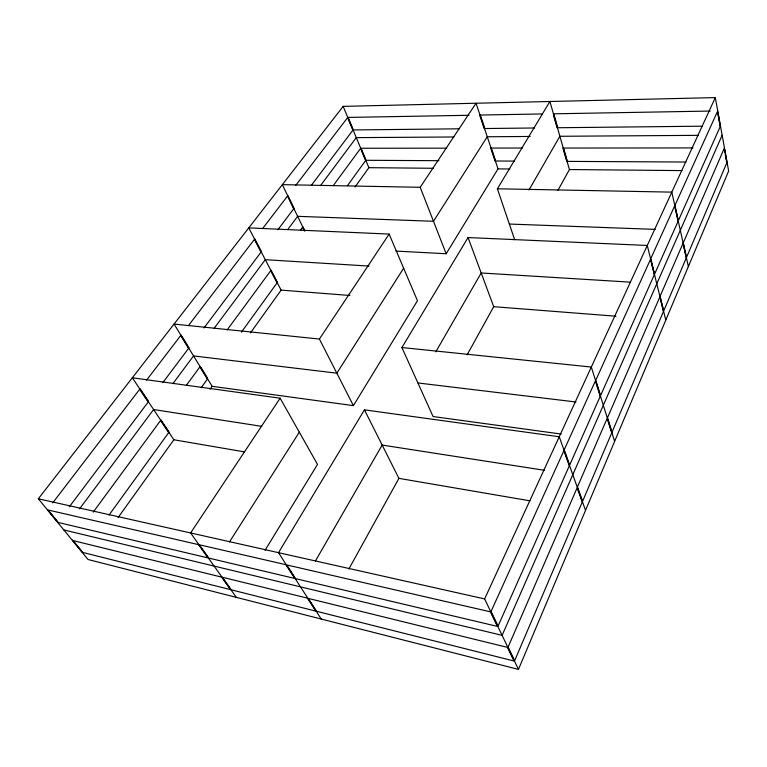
<?xml version="1.0" encoding="UTF-8"?>
<svg xmlns="http://www.w3.org/2000/svg" width="767" height="767" viewBox="0 0 767 767"><rect width="100%" height="100%" fill="white"/><g stroke="black" fill="none" stroke-linecap="round" stroke-linejoin="round"><path stroke-width="1.15" d="M518.454 669.399L728.65 171.031L715.314 97.601L343.156 106.364L38.35 498.78L88.023 559.498L518.454 669.399L484.619 598.931L715.314 97.601M722.14 135.193L502.117 635.354L63.843 529.939M348.86 569.018L398.917 478.359L364.43 409.846L278.517 552.681L321.239 619.046M467.141 354.805L493.708 306.685L468.052 237.559L647.271 245.459L665.785 320.098M557.973 190.283L569.43 169.545L549.891 101.493L497.39 188.787L514.676 239.745M315.429 560.993L382.148 445.061L544.369 470.276M435.809 351.823L481.197 272.975L630.503 282.16M528.971 189.976L559.872 136.277L698.277 135.347M561.233 434.055L433.058 416.529L401.908 347.537L468.052 237.559M265.046 550.313L317.509 464.399L280.128 398.198L132.336 377.776L173.85 439.769L244.5 451.888M353.405 405.638L319.417 339.043L174.051 324.067L212.162 386.319L353.405 405.638L417.469 300.741L389.137 234.079L248.757 227.885L281.115 290.118L349.886 295.477M446.173 253.743L498.004 168.884L476.048 103.238L420.211 187.301L446.173 253.743L395.954 251.087M229.496 541.924L299.312 432.185M403.643 268.201L336.847 373.184L193.552 355.926L172.863 383.682M280.128 398.198L190.619 532.95L236.313 597.359M319.417 339.043L389.137 234.079M118.032 517.639L173.85 439.769M210.072 389.233L212.162 386.319M250.473 332.868L281.115 290.118M355.073 186.947L368.889 167.676L433.441 168.28M109.019 515.088L168.682 432.646L160.562 420.517L93.219 512.126M201.146 387.795L207.416 379.138L199.909 366.885L186.448 385.197M241.384 332.197L277.069 282.879L270.722 270.674L227.08 330.04M347.413 185.691L365.648 160.485L360.586 148.424L333.175 185.719M300.501 230.062L302.61 227.195L304.087 230.253M79.519 508.914L153.601 409.53L261.71 426.337M214.156 328.295L265.296 259.687L369.052 266.072M287.778 229.515L297.625 216.323L433.489 221.28L487.256 136.756L530.112 136.468M320.51 185.614L356.272 137.629L453.92 136.977M69.337 506.766L148.184 402.042L139.652 389.31L52.722 502.874M162.882 382.512L188.577 348.391L180.715 335.543L146.583 380.135M203.964 327.96L261.068 252.113L254.433 239.362L188.414 325.611M277.922 229.736L293.713 208.758L287.548 195.988L262.592 228.595M311.268 185.451L352.916 130.141L347.643 117.591L295.822 185.288M468.944 115.29L348.055 117.409L353.309 129.949L459.222 128.808M542.346 113.947L480.295 115.031L484.811 128.53L534.589 127.993M710.194 111.062L553.745 113.804L557.743 127.744L702.188 126.181M522.356 148.031L491.331 148.069L495.655 161.003L514.619 161.099M446.71 148.165L360.989 148.252L366.041 160.293L438.916 160.696M692.937 147.926L563.572 148.05L567.398 161.386L685.966 162.029M498.004 168.884L509.902 168.989M569.43 169.545L681.959 170.6M420.211 187.301L282.342 184.655L304.691 230.972M497.39 188.787L671.815 192.133L688.363 266.542M509.355 224.05L655.2 229.381M493.708 306.685L615.939 316.215M401.908 347.537L591.328 367.038L614.635 441.351M417.9 382.954L575.988 401.994M364.43 409.846L559.248 436.768L585.528 510.362M398.917 478.359L530.016 500.841M38.35 498.78L484.619 598.931M49.836 512.174L57.861 521.991M72.664 540.093L82.357 551.943M140.045 388.677L148.606 401.477M160.936 419.894L169.095 432.08M181.156 335.083L188.979 347.863M200.954 367.441L207.167 377.594M254.749 238.834L261.413 251.662M271.029 270.157L277.405 282.419M287.903 195.633L294.029 208.336M302.955 226.831L304.911 230.886M343.156 106.364L368.889 167.676M479.72 115.098L484.207 128.54M490.765 148.117L495.07 160.993M553.391 114.829L557.11 127.753M562.92 147.993L566.775 161.386M717.567 112.087L720.098 125.989M724.479 150.102L724.882 152.307M725.285 154.522L726.493 161.147M582.268 502.04L514.676 660.675L508.128 647.032L577.158 487.745L582.268 502.04M611.73 432.885L582.584 501.302L577.455 486.93L607.176 418.36L611.73 432.885M663.455 311.498L612.018 432.214L607.483 417.756L659.85 296.934L663.455 311.498M686.283 257.933L663.704 310.932L660.071 296.302L683.033 243.331L686.283 257.933M726.963 162.479L686.503 257.415L683.272 242.88L724.345 148.108L726.963 162.479M569.325 465.818L498.061 626.054L491.062 611.462L563.898 450.622L569.325 465.818M600.245 396.299L569.651 465.08L564.205 449.807L595.413 380.892L600.245 396.299M654.328 274.701L600.551 395.619L595.748 380.298L650.521 259.332L654.328 274.701M678.114 221.222L654.577 274.135L650.752 258.69L674.682 205.844L678.114 221.222M720.366 126.21L678.344 220.704L674.941 205.403L717.624 111.138L720.366 126.21M285.928 564.704L199.295 544.762L208.749 558.088L294.787 578.452L285.928 564.704M198.624 544.656L47.698 509.911L57.908 522.394L208.049 557.925L198.624 544.656M490.381 611.817L286.743 564.943L295.554 578.634L497.39 626.39L490.381 611.817M307.481 598.164L222.325 577.235L231.241 589.813L315.812 611.107L307.481 598.164M221.673 577.12L72.721 540.505L82.405 552.345L230.56 589.641L221.673 577.12M507.466 647.377L308.286 598.413L316.57 611.289L514.015 661.001L507.466 647.377"/></g></svg>
